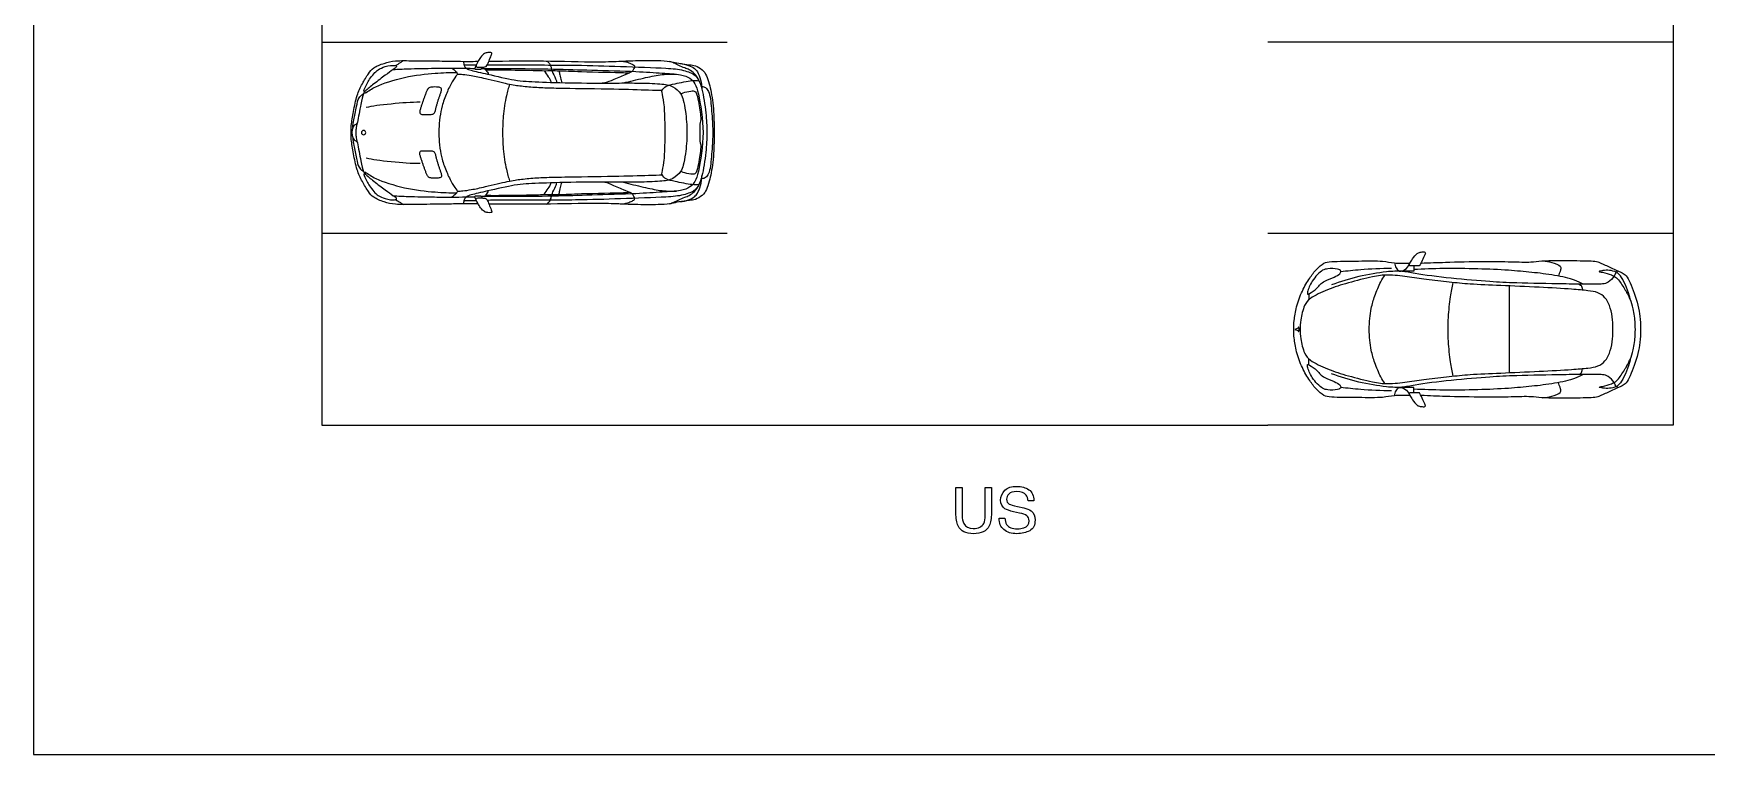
# Model space of a CAD drawing. Header units: millimetres. Extents: x 0 to 183, y -1 to 139.
# Drawn here: x 0.18 to 22.83, y 46.47 to 56.23 of the extents above; entities that cross this region are included whole.
import ezdxf

# ---------------------------------------------------------------- set-up
doc = ezdxf.new("R2010")
doc.units = ezdxf.units.MM
for name, color, linetype, true_color in [('AG-DIAGRAM', 7, 'Continuous', 0xfecc66), ('AG-LAYOUT', 7, 'Continuous', 0x66ccff), ('AG-TRANSPORT', 7, 'Continuous', 0x66ffff), ('N-TEXT', 7, 'Continuous', 0xcccccc), ('X-VPRT', 6, 'Continuous', 0xff00ff)]:
    doc.layers.add(name, color=color, linetype=linetype, true_color=true_color)

msp = doc.modelspace()

# ---------------------------------------------------------------- linework, layer by layer
at = {"layer": 'AG-DIAGRAM'}
msp.add_lwpolyline([(9.574, 50.93), (16.889, 50.93)], dxfattribs=at)
at = {"layer": 'AG-LAYOUT'}
for p, q in [((4.087, 58.702), (4.087, 56.111)), ((22.375, 58.702), (22.375, 56.111)), ((4.087, 56.111), (4.087, 53.521)), ((4.087, 56.111), (9.574, 56.111)), ((22.375, 56.111), (16.889, 56.111)), ((22.375, 56.111), (22.375, 53.521)), ((4.087, 53.521), (4.087, 50.93)), ((9.574, 53.521), (4.087, 53.521)), ((22.375, 53.521), (16.889, 53.521)), ((22.375, 53.521), (22.375, 50.93)), ((4.087, 50.93), (9.574, 50.93)), ((22.375, 50.93), (16.889, 50.93))]:
    msp.add_line(p, q, dxfattribs=at)
at = {"layer": 'AG-TRANSPORT'}
for points in [[(18.867, 53.083), (18.867, 53.011), (18.651, 53.011)], [(20.16, 51.639), (20.16, 52.225), (20.16, 52.812)], [(17.302, 52.239), (17.254, 52.225)], [(17.254, 52.225), (17.302, 52.211)], [(18.867, 51.367), (18.867, 51.439), (18.651, 51.439)]]:
    msp.add_lwpolyline(points, dxfattribs=at)
for start, end in [(0, 180), (180, 0)]:
    msp.add_arc((4.653, 54.887), 0.0294, start, end, dxfattribs=at)
for points, knots in [([(6.178, 55.804), (6.175, 55.796), (6.173, 55.779), (6.189, 55.77), (6.253, 55.77), (6.277, 55.773), (6.313, 55.778), (6.332, 55.811), (6.356, 55.877), (6.385, 55.94), (6.392, 55.963), (6.372, 55.971), (6.33, 55.971), (6.285, 55.959), (6.235, 55.908), (6.2, 55.851), (6.194, 55.835), (6.16, 55.766), (6.156, 55.754), (6.163, 55.745)], [0.715062, 0.715062, 0.715062, 0.715062, 0.883101, 1.007976, 1.268906, 1.442012, 1.631477, 1.822469, 2.105561, 2.386023, 2.527924, 2.663049, 2.877487, 3.101801, 3.385128, 3.648654, 3.797956, 4.083934, 4.21726, 4.21726, 4.21726, 4.21726]), ([(4.482, 54.887), (4.482, 54.919), (4.483, 54.987), (4.516, 55.176), (4.558, 55.39), (4.631, 55.546), (4.715, 55.685), (4.784, 55.769), (4.933, 55.829), (5.089, 55.864), (5.339, 55.857), (5.681, 55.857), (5.929, 55.85), (6.112, 55.85), (6.201, 55.851)], [0, 0, 0, 0, 0.31317, 0.749157, 1.220198, 1.637784, 2.035792, 2.361968, 2.751553, 3.151136, 3.650507, 4.238154, 4.740912, 5.258968, 5.258968, 5.258968, 5.258968]), ([(5.054, 55.74), (5.018, 55.715), (4.945, 55.663), (4.796, 55.549), (4.678, 55.454), (4.646, 55.412), (4.613, 55.264), (4.57, 55.031), (4.549, 54.943), (4.548, 54.904), (4.549, 54.887)], [2.959773, 2.959773, 2.959773, 2.959773, 3.324551, 3.765566, 4.148461, 4.366517, 4.750607, 5.246898, 5.544986, 5.775267, 5.775267, 5.775267, 5.775267]), ([(4.68, 55.451), (4.675, 55.448), (4.665, 55.444), (4.658, 55.444), (4.653, 55.455), (4.67, 55.492), (4.705, 55.562), (4.743, 55.626), (4.807, 55.702), (4.847, 55.74), (4.96, 55.793), (5.056, 55.799), (5.094, 55.792), (5.105, 55.777), (5.069, 55.749), (5.054, 55.74)], [0.076448, 0.076448, 0.076448, 0.076448, 0.169912, 0.254035, 0.345026, 0.545478, 0.82381, 1.102629, 1.409875, 1.656542, 1.998436, 2.479135, 2.615945, 2.7207, 2.959773, 2.959773, 2.959773, 2.959773]), ([(5.054, 55.74), (5.122, 55.744), (5.253, 55.751), (5.617, 55.758), (5.833, 55.759), (6.034, 55.757), (6.115, 55.756), (6.156, 55.755)], [0, 0, 0, 0, 0.449799, 1.047318, 1.526688, 1.965432, 2.310143, 2.310143, 2.310143, 2.310143]), ([(5.085, 55.793), (5.108, 55.806), (5.151, 55.834), (5.177, 55.851), (5.19, 55.86)], [0, 0, 0, 0, 0.2780271, 0.4945497, 0.4945497, 0.4945497, 0.4945497]), ([(5.843, 55.758), (5.863, 55.748), (5.897, 55.718), (5.917, 55.699), (5.924, 55.676), (5.91, 55.661), (5.843, 55.567), (5.775, 55.424), (5.711, 55.246), (5.684, 55.106), (5.67, 54.939), (5.672, 54.904), (5.672, 54.887)], [0, 0, 0, 0, 0.259849, 0.429993, 0.579219, 0.69615, 1.021832, 1.434575, 1.865112, 2.256044, 2.655661, 2.882585, 2.882585, 2.882585, 2.882585]), ([(6.001, 55.851), (6.002, 55.839), (6.005, 55.817), (6.023, 55.776), (6.047, 55.748), (6.119, 55.725), (6.335, 55.675), (6.695, 55.594), (6.854, 55.58), (7.254, 55.561), (7.796, 55.555), (8.143, 55.558), (8.372, 55.558), (8.661, 55.55), (8.84, 55.524), (8.948, 55.418), (8.982, 55.324), (9.013, 55.167), (9.029, 54.982), (9.028, 54.887)], [0, 0, 0, 0, 0.184261, 0.392413, 0.575799, 0.833104, 1.310419, 1.917921, 2.320885, 2.941993, 3.695454, 4.279483, 4.758598, 5.294378, 5.718211, 6.088209, 6.397173, 6.793689, 7.328757, 7.328757, 7.328757, 7.328757]), ([(6.011, 55.806), (6.041, 55.805), (6.095, 55.805), (6.153, 55.804), (6.178, 55.804)], [0.4540425, 0.4540425, 0.4540425, 0.4540425, 0.6006227, 0.7150624, 0.7150624, 0.7150624, 0.7150624]), ([(6.236, 55.745), (6.238, 55.744), (6.242, 55.745), (6.25, 55.752), (6.251, 55.764), (6.251, 55.771)], [4.4870223, 4.4870223, 4.4870223, 4.4870223, 4.5782335, 4.6778283, 4.8018156, 4.8018156, 4.8018156, 4.8018156]), ([(6.248, 55.753), (6.377, 55.753), (6.623, 55.754), (7.237, 55.749), (7.728, 55.731), (8.33, 55.718), (8.679, 55.69), (8.935, 55.68), (9.072, 55.632), (9.146, 55.544), (9.192, 55.401), (9.245, 55.061), (9.246, 54.887)], [0.006545, 0.006545, 0.006545, 0.006545, 0.609149, 1.383577, 2.105261, 2.875347, 3.475055, 3.972617, 4.342592, 4.659921, 5.043789, 5.767616, 5.767616, 5.767616, 5.767616]), ([(6.282, 55.753), (6.292, 55.745), (6.309, 55.729), (6.34, 55.693), (6.339, 55.675)], [0, 0, 0, 0, 0.2456328, 0.5252418, 0.5252418, 0.5252418, 0.5252418]), ([(6.302, 55.735), (6.402, 55.735), (6.583, 55.736), (6.985, 55.728), (7.059, 55.725), (7.095, 55.724)], [0, 0, 0, 0, 0.546078, 1.166536, 1.498374, 1.498374, 1.498374, 1.498374]), ([(6.327, 55.803), (6.434, 55.803), (6.798, 55.801), (7.529, 55.802), (8.101, 55.783), (8.733, 55.762), (8.968, 55.741), (9.145, 55.673), (9.193, 55.589), (9.239, 55.469), (9.292, 55.145), (9.297, 54.976), (9.296, 54.887)], [0.924187, 0.924187, 0.924187, 0.924187, 1.359724, 2.276489, 3.058819, 3.840129, 4.332731, 4.749081, 5.037903, 5.393837, 5.961364, 6.478294, 6.478294, 6.478294, 6.478294]), ([(6.348, 55.853), (6.595, 55.856), (7.064, 55.86), (7.786, 55.84), (8.099, 55.851), (8.361, 55.863), (8.668, 55.865), (8.824, 55.846), (8.915, 55.824), (9.064, 55.803), (9.142, 55.796), (9.243, 55.741), (9.298, 55.655), (9.335, 55.539), (9.387, 55.293), (9.397, 54.997), (9.398, 54.923), (9.399, 54.887)], [0, 0, 0, 0, 0.859617, 1.703194, 2.256197, 2.76668, 3.32231, 3.712008, 4.019643, 4.4017, 4.686773, 5.014551, 5.328015, 5.669825, 6.179207, 6.722529, 7.051928, 7.051928, 7.051928, 7.051928]), ([(7.095, 55.724), (7.162, 55.725), (7.309, 55.726), (7.581, 55.71), (8.169, 55.7), (8.223, 55.695), (8.25, 55.694)], [1.498374, 1.498374, 1.498374, 1.498374, 1.944858, 2.496676, 3.250869, 3.538914, 3.538914, 3.538914, 3.538914]), ([(7.095, 55.724), (7.115, 55.697), (7.149, 55.644), (7.186, 55.59), (7.188, 55.573), (7.189, 55.566)], [0, 0, 0, 0, 0.3162138, 0.5658929, 0.7151934, 0.7151934, 0.7151934, 0.7151934]), ([(7.124, 55.854), (7.132, 55.852), (7.15, 55.848), (7.189, 55.789), (7.195, 55.738), (7.203, 55.716), (7.215, 55.69), (7.261, 55.596), (7.263, 55.58), (7.263, 55.569), (7.263, 55.564)], [0, 0, 0, 0, 0.157735, 0.418319, 0.647088, 0.788597, 0.963266, 1.285412, 1.416377, 1.537438, 1.537438, 1.537438, 1.537438]), ([(7.298, 55.724), (7.301, 55.705), (7.308, 55.671), (7.323, 55.593), (7.33, 55.573), (7.333, 55.562)], [0, 0, 0, 0, 0.2370934, 0.5132617, 0.6943625, 0.6943625, 0.6943625, 0.6943625]), ([(9.19, 55.589), (9.177, 55.623), (9.138, 55.686), (9.062, 55.738), (8.999, 55.761), (8.916, 55.794), (8.855, 55.829), (8.817, 55.842), (8.799, 55.848)], [7.395575, 7.395575, 7.395575, 7.395575, 7.726418, 8.024297, 8.283949, 8.581881, 8.849816, 9.08905, 9.08905, 9.08905, 9.08905]), ([(8.933, 55.823), (8.974, 55.819), (9.051, 55.799), (9.131, 55.759), (9.174, 55.707), (9.22, 55.601), (9.229, 55.514), (9.232, 55.47)], [0, 0, 0, 0, 0.350791, 0.650805, 0.892992, 1.228402, 1.593476, 1.593476, 1.593476, 1.593476]), ([(4.671, 55.418), (4.718, 55.451), (4.818, 55.52), (5.212, 55.651), (5.616, 55.693), (5.816, 55.701), (5.913, 55.701)], [0, 0, 0, 0, 0.416445, 1.054475, 1.700668, 2.241822, 2.241822, 2.241822, 2.241822]), ([(5.921, 55.677), (5.946, 55.677), (5.999, 55.676), (6.118, 55.657), (6.299, 55.62), (6.598, 55.546), (6.699, 55.528), (6.896, 55.504), (7.113, 55.493), (7.383, 55.486), (8.037, 55.479), (8.486, 55.465), (8.646, 55.46), (8.693, 55.459)], [0, 0, 0, 0, 0.276688, 0.615201, 1.060592, 1.612504, 1.942861, 2.378103, 2.843005, 3.364562, 4.183329, 4.870194, 5.303436, 5.303436, 5.303436, 5.303436]), ([(6.629, 55.541), (6.612, 55.489), (6.579, 55.385), (6.538, 55.102), (6.534, 54.96), (6.533, 54.887)], [0, 0, 0, 0, 0.405222, 0.933687, 1.403433, 1.403433, 1.403433, 1.403433]), ([(8.168, 55.558), (8.258, 55.582), (8.438, 55.622), (8.665, 55.676), (8.813, 55.68), (8.886, 55.678)], [0, 0, 0, 0, 0.528492, 1.011124, 1.478162, 1.478162, 1.478162, 1.478162]), ([(8.733, 54.887), (8.733, 54.945), (8.731, 55.062), (8.725, 55.281), (8.691, 55.424), (8.687, 55.461), (8.75, 55.528), (8.868, 55.546), (9.093, 55.597), (9.154, 55.592), (9.19, 55.589)], [4.544525, 4.544525, 4.544525, 4.544525, 4.964104, 5.440801, 5.814516, 5.996036, 6.272631, 6.627456, 7.107094, 7.395575, 7.395575, 7.395575, 7.395575]), ([(9.228, 55.51), (9.246, 55.509), (9.285, 55.501), (9.328, 55.438), (9.35, 55.336), (9.373, 55.069), (9.377, 54.95), (9.377, 54.887)], [0, 0, 0, 0, 0.231373, 0.491376, 0.815053, 1.329369, 1.764655, 1.764655, 1.764655, 1.764655]), ([(4.506, 54.957), (4.51, 54.996), (4.517, 55.06), (4.556, 55.236), (4.58, 55.357), (4.63, 55.396), (4.645, 55.408), (4.653, 55.414)], [0, 0, 0, 0, 0.311916, 0.739006, 1.089342, 1.326387, 1.493705, 1.493705, 1.493705, 1.493705]), ([(4.688, 55.23), (4.736, 55.24), (4.825, 55.259), (5.24, 55.299), (5.354, 55.301), (5.416, 55.302)], [0, 0, 0, 0, 0.381624, 1.014307, 1.445423, 1.445423, 1.445423, 1.445423]), ([(8.947, 55.405), (8.957, 55.412), (8.975, 55.431), (9.08, 55.45), (9.14, 55.454), (9.168, 55.391), (9.191, 55.282), (9.22, 55.074), (9.212, 55.043), (9.199, 55.001), (9.202, 54.95), (9.201, 54.908), (9.201, 54.887)], [0, 0, 0, 0, 0.192723, 0.51675, 0.751213, 0.984838, 1.338061, 1.790915, 1.968741, 2.167465, 2.39505, 2.648248, 2.648248, 2.648248, 2.648248]), ([(6.201, 53.922), (6.112, 53.923), (5.929, 53.923), (5.681, 53.916), (5.339, 53.916), (5.089, 53.909), (4.933, 53.944), (4.784, 54.004), (4.715, 54.088), (4.631, 54.227), (4.558, 54.383), (4.516, 54.597), (4.483, 54.786), (4.482, 54.854), (4.482, 54.887)], [-5.258968, -5.258968, -5.258968, -5.258968, -4.740912, -4.238154, -3.650507, -3.151136, -2.751553, -2.361968, -2.035792, -1.637784, -1.220198, -0.749157, -0.31317, 0, 0, 0, 0]), ([(4.565, 55.015), (4.559, 55.008), (4.546, 54.995), (4.516, 54.983), (4.495, 54.945), (4.495, 54.887)], [-0.7832849, -0.7832849, -0.7832849, -0.7832849, -0.6178044, -0.4443146, 0, 0, 0, 0]), ([(4.495, 54.887), (4.495, 54.828), (4.516, 54.79), (4.546, 54.778), (4.559, 54.765), (4.565, 54.758)], [0, 0, 0, 0, 0.4443146, 0.6178044, 0.7832849, 0.7832849, 0.7832849, 0.7832849]), ([(4.506, 54.816), (4.51, 54.777), (4.517, 54.713), (4.556, 54.537), (4.58, 54.417), (4.63, 54.378), (4.645, 54.365), (4.653, 54.359)], [0, 0, 0, 0, 0.311916, 0.739006, 1.089342, 1.326387, 1.493705, 1.493705, 1.493705, 1.493705]), ([(4.549, 54.887), (4.548, 54.869), (4.549, 54.83), (4.57, 54.742), (4.613, 54.509), (4.646, 54.362), (4.678, 54.319), (4.796, 54.224), (4.945, 54.11), (5.018, 54.059), (5.054, 54.033)], [5.775267, 5.775267, 5.775267, 5.775267, 6.005548, 6.303636, 6.799926, 7.184016, 7.402072, 7.784968, 8.225982, 8.590761, 8.590761, 8.590761, 8.590761]), ([(5.672, 54.887), (5.672, 54.869), (5.67, 54.834), (5.684, 54.668), (5.711, 54.527), (5.775, 54.349), (5.843, 54.207), (5.91, 54.112), (5.924, 54.097), (5.917, 54.074), (5.897, 54.055), (5.863, 54.026), (5.843, 54.015)], [2.882585, 2.882585, 2.882585, 2.882585, 3.10951, 3.509127, 3.900059, 4.330596, 4.743339, 5.069021, 5.185952, 5.335178, 5.505322, 5.765171, 5.765171, 5.765171, 5.765171]), ([(9.028, 54.887), (9.029, 54.791), (9.013, 54.607), (8.982, 54.449), (8.948, 54.355), (8.84, 54.249), (8.661, 54.223), (8.372, 54.215), (8.143, 54.215), (7.796, 54.218), (7.254, 54.212), (6.854, 54.193), (6.695, 54.179), (6.335, 54.098), (6.119, 54.048), (6.047, 54.025), (6.023, 53.997), (6.005, 53.956), (6.002, 53.934), (6.001, 53.923)], [7.328757, 7.328757, 7.328757, 7.328757, 7.863824, 8.26034, 8.569304, 8.939302, 9.363135, 9.898915, 10.37803, 10.962059, 11.71552, 12.336628, 12.739592, 13.347094, 13.824409, 14.081714, 14.2651, 14.473252, 14.657513, 14.657513, 14.657513, 14.657513]), ([(9.246, 54.887), (9.245, 54.712), (9.192, 54.372), (9.146, 54.229), (9.072, 54.141), (8.935, 54.093), (8.679, 54.083), (8.33, 54.055), (7.728, 54.042), (7.237, 54.024), (6.623, 54.02), (6.377, 54.02), (6.248, 54.02)], [5.767616, 5.767616, 5.767616, 5.767616, 6.491444, 6.875312, 7.19264, 7.562616, 8.060178, 8.659886, 9.429971, 10.151656, 10.926084, 11.528687, 11.528687, 11.528687, 11.528687]), ([(9.296, 54.887), (9.297, 54.798), (9.292, 54.629), (9.239, 54.304), (9.193, 54.184), (9.145, 54.1), (8.968, 54.032), (8.733, 54.011), (8.101, 53.99), (7.529, 53.971), (6.798, 53.972), (6.434, 53.971), (6.327, 53.97)], [6.478294, 6.478294, 6.478294, 6.478294, 6.995224, 7.562751, 7.918685, 8.207507, 8.623857, 9.11646, 9.897769, 10.680099, 11.596864, 12.032401, 12.032401, 12.032401, 12.032401]), ([(9.399, 54.887), (9.398, 54.85), (9.397, 54.776), (9.387, 54.48), (9.335, 54.235), (9.298, 54.118), (9.243, 54.032), (9.142, 53.977), (9.064, 53.97), (8.915, 53.95), (8.824, 53.927), (8.668, 53.908), (8.361, 53.91), (8.099, 53.922), (7.786, 53.933), (7.064, 53.914), (6.595, 53.918), (6.348, 53.92)], [7.051928, 7.051928, 7.051928, 7.051928, 7.381326, 7.924649, 8.434031, 8.77584, 9.089305, 9.417083, 9.702155, 10.084212, 10.391847, 10.781546, 11.337175, 11.847658, 12.400662, 13.244238, 14.103855, 14.103855, 14.103855, 14.103855]), ([(6.533, 54.887), (6.534, 54.813), (6.538, 54.671), (6.579, 54.388), (6.612, 54.284), (6.629, 54.232)], [1.403433, 1.403433, 1.403433, 1.403433, 1.873179, 2.401645, 2.806867, 2.806867, 2.806867, 2.806867]), ([(9.19, 54.184), (9.154, 54.181), (9.093, 54.176), (8.868, 54.228), (8.75, 54.245), (8.687, 54.312), (8.691, 54.35), (8.725, 54.492), (8.731, 54.712), (8.733, 54.828), (8.733, 54.887)], [1.693475, 1.693475, 1.693475, 1.693475, 1.981956, 2.461594, 2.81642, 3.093014, 3.274534, 3.648249, 4.124947, 4.544525, 4.544525, 4.544525, 4.544525]), ([(9.201, 54.887), (9.201, 54.865), (9.202, 54.823), (9.199, 54.772), (9.212, 54.731), (9.22, 54.699), (9.191, 54.491), (9.168, 54.382), (9.14, 54.319), (9.08, 54.324), (8.975, 54.343), (8.957, 54.361), (8.947, 54.369)], [2.648248, 2.648248, 2.648248, 2.648248, 2.901445, 3.12903, 3.327754, 3.50558, 3.958434, 4.311657, 4.545283, 4.779745, 5.103772, 5.296495, 5.296495, 5.296495, 5.296495]), ([(9.377, 54.887), (9.377, 54.823), (9.373, 54.704), (9.35, 54.437), (9.328, 54.335), (9.285, 54.272), (9.246, 54.264), (9.228, 54.263)], [1.764655, 1.764655, 1.764655, 1.764655, 2.19994, 2.714256, 3.037933, 3.297937, 3.529309, 3.529309, 3.529309, 3.529309]), ([(4.671, 54.355), (4.718, 54.322), (4.818, 54.253), (5.212, 54.123), (5.616, 54.08), (5.816, 54.072), (5.913, 54.072)], [0, 0, 0, 0, 0.416445, 1.054475, 1.700668, 2.241822, 2.241822, 2.241822, 2.241822]), ([(4.688, 54.543), (4.736, 54.534), (4.825, 54.514), (5.24, 54.474), (5.354, 54.472), (5.416, 54.471)], [0, 0, 0, 0, 0.381624, 1.014307, 1.445423, 1.445423, 1.445423, 1.445423]), ([(4.68, 54.322), (4.675, 54.325), (4.665, 54.33), (4.658, 54.329), (4.653, 54.318), (4.67, 54.281), (4.705, 54.211), (4.743, 54.148), (4.807, 54.071), (4.847, 54.033), (4.96, 53.98), (5.056, 53.974), (5.094, 53.981), (5.105, 53.996), (5.069, 54.024), (5.054, 54.033)], [0.076448, 0.076448, 0.076448, 0.076448, 0.169912, 0.254035, 0.345026, 0.545478, 0.82381, 1.102629, 1.409875, 1.656542, 1.998436, 2.479135, 2.615945, 2.7207, 2.959773, 2.959773, 2.959773, 2.959773]), ([(5.921, 54.096), (5.946, 54.096), (5.999, 54.097), (6.118, 54.116), (6.299, 54.153), (6.598, 54.227), (6.699, 54.245), (6.896, 54.269), (7.113, 54.281), (7.383, 54.287), (8.037, 54.295), (8.486, 54.308), (8.646, 54.314), (8.693, 54.315)], [0, 0, 0, 0, 0.276688, 0.615201, 1.060592, 1.612504, 1.942861, 2.378103, 2.843005, 3.364562, 4.183329, 4.870194, 5.303436, 5.303436, 5.303436, 5.303436]), ([(7.095, 54.05), (7.115, 54.076), (7.149, 54.129), (7.186, 54.183), (7.188, 54.2), (7.189, 54.207)], [1.4983737, 1.4983737, 1.4983737, 1.4983737, 1.8145875, 2.0642666, 2.2135672, 2.2135672, 2.2135672, 2.2135672]), ([(7.124, 53.919), (7.132, 53.921), (7.15, 53.925), (7.189, 53.985), (7.195, 54.036), (7.203, 54.057), (7.215, 54.083), (7.261, 54.177), (7.263, 54.193), (7.263, 54.204), (7.263, 54.209)], [0, 0, 0, 0, 0.157735, 0.418319, 0.647088, 0.788597, 0.963266, 1.285412, 1.416377, 1.537438, 1.537438, 1.537438, 1.537438]), ([(7.298, 54.05), (7.301, 54.068), (7.308, 54.103), (7.323, 54.18), (7.33, 54.201), (7.333, 54.211)], [0, 0, 0, 0, 0.2370934, 0.5132617, 0.6943625, 0.6943625, 0.6943625, 0.6943625]), ([(8.168, 54.215), (8.258, 54.192), (8.438, 54.151), (8.665, 54.097), (8.813, 54.093), (8.886, 54.095)], [0, 0, 0, 0, 0.528492, 1.011124, 1.478162, 1.478162, 1.478162, 1.478162]), ([(8.799, 53.925), (8.817, 53.931), (8.855, 53.944), (8.916, 53.979), (8.999, 54.012), (9.062, 54.035), (9.138, 54.087), (9.177, 54.15), (9.19, 54.184)], [0, 0, 0, 0, 0.239235, 0.50717, 0.805102, 1.064753, 1.362633, 1.693475, 1.693475, 1.693475, 1.693475]), ([(8.933, 53.951), (8.974, 53.955), (9.051, 53.974), (9.131, 54.014), (9.174, 54.066), (9.22, 54.172), (9.229, 54.259), (9.232, 54.303)], [0, 0, 0, 0, 0.350791, 0.650805, 0.892992, 1.228402, 1.593476, 1.593476, 1.593476, 1.593476]), ([(5.054, 54.033), (5.122, 54.029), (5.253, 54.022), (5.617, 54.015), (5.833, 54.014), (6.034, 54.016), (6.115, 54.017), (6.156, 54.018)], [2.959773, 2.959773, 2.959773, 2.959773, 3.409572, 4.007091, 4.486461, 4.925205, 5.269916, 5.269916, 5.269916, 5.269916]), ([(5.085, 53.98), (5.108, 53.967), (5.151, 53.94), (5.177, 53.922), (5.19, 53.913)], [0, 0, 0, 0, 0.2780271, 0.4945497, 0.4945497, 0.4945497, 0.4945497]), ([(6.011, 53.968), (6.041, 53.968), (6.095, 53.968), (6.153, 53.969), (6.178, 53.969)], [0.4540425, 0.4540425, 0.4540425, 0.4540425, 0.6006227, 0.7150624, 0.7150624, 0.7150624, 0.7150624]), ([(6.178, 53.969), (6.175, 53.977), (6.173, 53.994), (6.189, 54.004), (6.253, 54.003), (6.277, 54.001), (6.313, 53.995), (6.332, 53.962), (6.356, 53.897), (6.385, 53.833), (6.392, 53.81), (6.372, 53.803), (6.33, 53.802), (6.285, 53.814), (6.235, 53.865), (6.2, 53.923), (6.194, 53.938), (6.16, 54.007), (6.156, 54.019), (6.163, 54.029)], [0.715062, 0.715062, 0.715062, 0.715062, 0.883101, 1.007976, 1.268906, 1.442012, 1.631477, 1.822469, 2.105561, 2.386023, 2.527924, 2.663049, 2.877487, 3.101801, 3.385128, 3.648654, 3.797956, 4.083934, 4.21726, 4.21726, 4.21726, 4.21726]), ([(6.236, 54.029), (6.238, 54.029), (6.242, 54.028), (6.25, 54.021), (6.251, 54.01), (6.251, 54.003)], [4.4870223, 4.4870223, 4.4870223, 4.4870223, 4.5782335, 4.6778283, 4.8018156, 4.8018156, 4.8018156, 4.8018156]), ([(6.282, 54.02), (6.292, 54.029), (6.309, 54.044), (6.34, 54.08), (6.339, 54.099)], [0, 0, 0, 0, 0.2456328, 0.5252418, 0.5252418, 0.5252418, 0.5252418]), ([(6.302, 54.038), (6.402, 54.038), (6.583, 54.037), (6.985, 54.045), (7.059, 54.048), (7.095, 54.05)], [0, 0, 0, 0, 0.546078, 1.166536, 1.498374, 1.498374, 1.498374, 1.498374]), ([(7.095, 54.05), (7.162, 54.049), (7.309, 54.047), (7.581, 54.063), (8.169, 54.073), (8.223, 54.078), (8.25, 54.079)], [0, 0, 0, 0, 0.446484, 0.998302, 1.752496, 2.04054, 2.04054, 2.04054, 2.04054]), ([(18.931, 53.083), (18.894, 53.083), (18.857, 53.083), (18.824, 53.083), (18.813, 53.084), (18.797, 53.089), (18.817, 53.129), (18.85, 53.181), (18.906, 53.256), (18.949, 53.268), (19.005, 53.275), (19.023, 53.266), (19.021, 53.244), (18.988, 53.175), (18.962, 53.12), (18.948, 53.092)], [0.041452, 0.041452, 0.041452, 0.041452, 0.408784, 0.408784, 0.408784, 0.647399, 0.902257, 1.350336, 1.955262, 2.342431, 2.763277, 2.990344, 3.226584, 3.732169, 4.256195, 4.256195, 4.256195, 4.256195]), ([(18.813, 51.33), (18.734, 51.33), (18.596, 51.333), (18.439, 51.295), (18.12, 51.303), (17.761, 51.303), (17.647, 51.321), (17.545, 51.412), (17.453, 51.533), (17.35, 51.706), (17.274, 51.917), (17.244, 52.104), (17.241, 52.185), (17.241, 52.225), (17.241, 52.265), (17.244, 52.347), (17.274, 52.534), (17.35, 52.744), (17.453, 52.918), (17.545, 53.039), (17.647, 53.13), (17.761, 53.147), (18.12, 53.148), (18.439, 53.156), (18.596, 53.117), (18.734, 53.12), (18.813, 53.12)], [-17.384286, -17.384286, -17.384286, -17.384286, -16.609426, -15.879892, -14.843538, -13.7547, -13.156896, -12.517001, -11.806577, -10.99345, -10.127832, -9.345538, -8.719658, -8.719658, -8.719658, -8.093778, -7.311484, -6.445866, -5.632739, -4.922314, -4.28242, -3.684616, -2.595778, -1.559424, -0.82989, -0.05503, -0.05503, -0.05503, -0.05503]), ([(17.429, 52.733), (17.437, 52.768), (17.48, 52.887), (17.619, 53.031), (17.705, 53.046), (17.829, 53.051), (17.887, 53.015), (17.864, 52.969), (17.787, 52.93), (17.659, 52.88), (17.6, 52.837), (17.558, 52.779), (17.46, 52.71), (17.423, 52.694), (17.425, 52.717), (17.429, 52.733)], [0, 0, 0, 0, 0.731056, 1.547526, 1.998622, 2.666628, 3.085441, 3.432069, 3.966879, 4.651187, 5.132542, 5.619067, 6.25391, 6.542166, 6.871363, 6.871363, 6.871363, 6.871363]), ([(21.631, 53.014), (21.622, 53.011), (21.599, 53.002), (21.583, 52.939), (21.496, 52.854), (21.42, 52.833), (21.181, 52.834), (20.88, 52.84), (20.25, 52.849), (19.895, 52.87), (19.389, 52.91), (18.897, 52.973), (18.705, 53.017), (18.486, 53.007), (18.11, 52.945), (17.872, 52.871), (17.752, 52.825)], [0, 0, 0, 0, 0.312689, 0.762393, 1.376909, 1.880902, 2.728155, 3.760386, 5.182819, 6.288796, 7.616518, 8.880251, 9.629648, 10.453598, 11.571848, 12.696083, 12.696083, 12.696083, 12.696083]), ([(17.878, 53.006), (17.966, 53.018), (18.149, 53.039), (18.427, 53.054), (18.564, 53.051)], [0.020388, 0.020388, 0.020388, 0.020388, 0.951346, 2.116598, 2.116598, 2.116598, 2.116598]), ([(18.61, 53.123), (18.609, 53.1), (18.62, 53.055), (18.67, 52.999), (18.753, 53.028), (18.794, 53.078), (18.807, 53.108)], [0, 0, 0, 0, 0.476413, 0.939254, 1.439218, 2.001416, 2.001416, 2.001416, 2.001416]), ([(21.156, 52.835), (21.119, 52.856), (21.042, 52.901), (20.763, 52.962), (20.461, 52.997), (20.143, 53.027), (19.728, 53.045), (19.267, 53.05), (19.003, 53.041), (18.867, 53.034)], [0, 0, 0, 0, 0.646046, 1.600742, 2.612286, 3.62988, 4.800421, 6.034049, 7.173514, 7.173514, 7.173514, 7.173514]), ([(18.962, 53.121), (19.088, 53.126), (19.303, 53.134), (19.811, 53.146), (20.168, 53.141), (20.448, 53.131), (20.6, 53.155), (20.882, 53.158), (21.223, 53.153), (21.337, 53.146), (21.409, 53.117), (21.547, 53.05), (21.686, 52.992), (21.749, 52.953), (21.866, 52.707), (21.931, 52.409), (21.934, 52.297), (21.935, 52.225), (21.934, 52.153), (21.931, 52.041), (21.866, 51.743), (21.749, 51.498), (21.686, 51.459), (21.547, 51.4), (21.409, 51.333), (21.337, 51.304), (21.223, 51.297), (20.882, 51.293), (20.6, 51.296), (20.448, 51.319), (20.168, 51.309), (19.811, 51.305), (19.303, 51.316), (19.088, 51.324), (18.962, 51.33)], [-12.72119, -12.72119, -12.72119, -12.72119, -11.753926, -10.455281, -9.344977, -8.413743, -7.714264, -6.74431, -5.675796, -5.083367, -4.598335, -3.880282, -3.1678, -2.696792, -1.774782, -0.728823, 0, 0, 0, 0.728823, 1.774782, 2.696792, 3.1678, 3.880282, 4.598335, 5.083367, 5.675796, 6.74431, 7.714264, 8.413743, 9.344977, 10.455281, 11.753926, 12.72119, 12.72119, 12.72119, 12.72119]), ([(20.605, 53.151), (20.658, 53.148), (20.727, 53.137), (20.862, 53.084), (20.856, 53.043), (20.842, 52.997), (20.822, 52.946)], [0, 0, 0, 0, 0.57673, 1.188876, 1.554535, 2.135081, 2.135081, 2.135081, 2.135081]), ([(21.426, 53.02), (21.456, 53.024), (21.505, 53.028), (21.607, 53.005), (21.653, 52.963), (21.718, 52.881), (21.816, 52.583), (21.769, 52.68), (21.741, 52.739), (21.652, 52.877), (21.601, 52.934), (21.53, 52.967), (21.434, 52.997), (21.351, 53.007), (21.403, 53.016), (21.426, 53.02)], [0, 0, 0, 0, 0.562578, 1.116806, 1.512502, 2.152326, 3.040175, 3.4018, 3.913663, 4.640467, 5.128197, 5.536126, 6.218216, 6.618198, 7.036082, 7.036082, 7.036082, 7.036082]), ([(21.56, 52.225), (21.561, 52.236), (21.561, 52.258), (21.556, 52.402), (21.519, 52.545), (21.461, 52.658), (21.357, 52.731), (21.213, 52.75), (20.989, 52.771), (20.552, 52.795), (20.052, 52.817), (19.633, 52.833), (19.35, 52.863), (19.035, 52.9), (18.782, 52.936), (18.514, 52.97), (18.305, 52.94), (17.973, 52.854), (17.708, 52.772), (17.462, 52.654), (17.378, 52.555), (17.331, 52.351), (17.328, 52.268), (17.328, 52.225)], [17.891792, 17.891792, 17.891792, 17.891792, 18.211015, 18.883423, 19.600099, 20.233564, 20.858866, 21.532373, 22.382362, 23.582949, 24.888632, 26.054363, 27.021713, 28.031907, 28.959895, 29.883623, 30.720383, 31.769336, 32.755486, 33.682725, 34.327617, 35.132888, 35.783584, 35.783584, 35.783584, 35.783584]), ([(18.262, 52.225), (18.262, 52.319), (18.285, 52.509), (18.333, 52.671), (18.414, 52.87), (18.453, 52.929), (18.474, 52.959)], [-3.14125, -3.14125, -3.14125, -3.14125, -2.179696, -1.413878, -0.593042, 0, 0, 0, 0]), ([(19.331, 52.225), (19.331, 52.277), (19.332, 52.395), (19.358, 52.675), (19.384, 52.791), (19.399, 52.858)], [-2.489076, -2.489076, -2.489076, -2.489076, -1.772371, -0.822774, 0, 0, 0, 0]), ([(21.099, 52.836), (21.114, 52.83), (21.142, 52.811), (21.147, 52.773), (21.145, 52.756)], [0, 0, 0, 0, 0.3892369, 0.8014516, 0.8014516, 0.8014516, 0.8014516]), ([(17.446, 52.705), (17.445, 52.693), (17.444, 52.67), (17.444, 52.639), (17.444, 52.624)], [0, 0, 0, 0, 0.3396523, 0.7274045, 0.7274045, 0.7274045, 0.7274045]), ([(21.794, 51.817), (21.811, 51.862), (21.841, 51.944), (21.862, 52.125), (21.863, 52.175), (21.864, 52.225), (21.863, 52.275), (21.862, 52.325), (21.841, 52.506), (21.811, 52.588), (21.794, 52.634)], [-3.880377, -3.880377, -3.880377, -3.880377, -3.187464, -2.330906, -1.940189, -1.940189, -1.940189, -1.549471, -0.692914, 0, 0, 0, 0]), ([(17.316, 52.225), (17.316, 52.237), (17.314, 52.248), (17.31, 52.258), (17.307, 52.256), (17.303, 52.255), (17.299, 52.253)], [0.1719803, 0.1719803, 0.1719803, 0.1719803, 0.2625945, 0.2625945, 0.2625945, 0.3027875, 0.3027875, 0.3027875, 0.3027875]), ([(17.299, 52.197), (17.303, 52.196), (17.307, 52.194), (17.31, 52.192), (17.314, 52.202), (17.316, 52.213), (17.316, 52.225)], [-0.3027875, -0.3027875, -0.3027875, -0.3027875, -0.2625945, -0.2625945, -0.2625945, -0.1719803, -0.1719803, -0.1719803, -0.1719803]), ([(17.328, 52.225), (17.328, 52.182), (17.331, 52.099), (17.378, 51.896), (17.462, 51.797), (17.708, 51.678), (17.973, 51.596), (18.305, 51.511), (18.514, 51.48), (18.782, 51.514), (19.035, 51.55), (19.35, 51.587), (19.633, 51.618), (20.052, 51.634), (20.552, 51.656), (20.989, 51.679), (21.213, 51.7), (21.357, 51.719), (21.461, 51.793), (21.519, 51.905), (21.556, 52.048), (21.561, 52.193), (21.561, 52.215), (21.56, 52.225)], [35.783584, 35.783584, 35.783584, 35.783584, 36.434279, 37.23955, 37.884442, 38.811681, 39.797832, 40.846784, 41.683544, 42.607272, 43.535261, 44.545454, 45.512805, 46.678535, 47.984219, 49.184806, 50.034794, 50.708301, 51.333603, 51.967068, 52.683744, 53.356152, 53.675375, 53.675375, 53.675375, 53.675375]), ([(18.474, 51.492), (18.453, 51.521), (18.414, 51.58), (18.333, 51.779), (18.285, 51.942), (18.262, 52.131), (18.262, 52.225)], [-6.2825, -6.2825, -6.2825, -6.2825, -5.689457, -4.868622, -4.102803, -3.14125, -3.14125, -3.14125, -3.14125]), ([(19.399, 51.592), (19.384, 51.659), (19.358, 51.775), (19.332, 52.056), (19.331, 52.173), (19.331, 52.225)], [-4.978152, -4.978152, -4.978152, -4.978152, -4.155378, -3.205781, -2.489076, -2.489076, -2.489076, -2.489076]), ([(17.429, 51.718), (17.437, 51.682), (17.48, 51.563), (17.619, 51.42), (17.705, 51.404), (17.829, 51.399), (17.887, 51.435), (17.864, 51.482), (17.787, 51.52), (17.659, 51.57), (17.6, 51.614), (17.558, 51.671), (17.46, 51.74), (17.423, 51.756), (17.425, 51.734), (17.429, 51.718)], [0, 0, 0, 0, 0.731056, 1.547526, 1.998622, 2.666628, 3.085441, 3.432069, 3.966879, 4.651187, 5.132542, 5.619067, 6.25391, 6.542166, 6.871363, 6.871363, 6.871363, 6.871363]), ([(17.446, 51.746), (17.445, 51.757), (17.444, 51.781), (17.444, 51.811), (17.444, 51.826)], [0, 0, 0, 0, 0.3396523, 0.7274045, 0.7274045, 0.7274045, 0.7274045]), ([(21.099, 51.615), (21.114, 51.62), (21.142, 51.639), (21.147, 51.677), (21.145, 51.694)], [0, 0, 0, 0, 0.3892369, 0.8014516, 0.8014516, 0.8014516, 0.8014516]), ([(21.426, 51.431), (21.456, 51.426), (21.505, 51.422), (21.607, 51.445), (21.653, 51.488), (21.718, 51.569), (21.816, 51.868), (21.769, 51.77), (21.741, 51.712), (21.652, 51.573), (21.601, 51.516), (21.53, 51.483), (21.434, 51.454), (21.351, 51.443), (21.403, 51.434), (21.426, 51.431)], [0, 0, 0, 0, 0.562578, 1.116806, 1.512502, 2.152326, 3.040175, 3.4018, 3.913663, 4.640467, 5.128197, 5.536126, 6.218216, 6.618198, 7.036082, 7.036082, 7.036082, 7.036082]), ([(21.631, 51.436), (21.622, 51.44), (21.599, 51.449), (21.583, 51.512), (21.496, 51.596), (21.42, 51.617), (21.181, 51.616), (20.88, 51.61), (20.25, 51.601), (19.895, 51.581), (19.389, 51.541), (18.897, 51.478), (18.705, 51.434), (18.486, 51.443), (18.11, 51.505), (17.872, 51.58), (17.752, 51.625)], [0, 0, 0, 0, 0.312689, 0.762393, 1.376909, 1.880902, 2.728155, 3.760386, 5.182819, 6.288796, 7.616518, 8.880251, 9.629648, 10.453598, 11.571848, 12.696083, 12.696083, 12.696083, 12.696083]), ([(17.878, 51.444), (17.966, 51.432), (18.149, 51.412), (18.427, 51.396), (18.564, 51.399)], [0.020388, 0.020388, 0.020388, 0.020388, 0.951346, 2.116598, 2.116598, 2.116598, 2.116598]), ([(18.61, 51.327), (18.609, 51.35), (18.62, 51.396), (18.67, 51.452), (18.753, 51.423), (18.794, 51.372), (18.807, 51.343)], [0, 0, 0, 0, 0.476413, 0.939254, 1.439218, 2.001416, 2.001416, 2.001416, 2.001416]), ([(21.156, 51.615), (21.119, 51.594), (21.042, 51.549), (20.763, 51.489), (20.461, 51.453), (20.143, 51.424), (19.728, 51.405), (19.267, 51.401), (19.003, 51.409), (18.867, 51.416)], [0, 0, 0, 0, 0.646046, 1.600742, 2.612286, 3.62988, 4.800421, 6.034049, 7.173514, 7.173514, 7.173514, 7.173514]), ([(20.605, 51.3), (20.658, 51.302), (20.727, 51.314), (20.862, 51.367), (20.856, 51.407), (20.842, 51.453), (20.822, 51.504)], [0, 0, 0, 0, 0.57673, 1.188876, 1.554535, 2.135081, 2.135081, 2.135081, 2.135081]), ([(18.931, 51.367), (18.894, 51.367), (18.857, 51.367), (18.824, 51.367), (18.813, 51.367), (18.797, 51.362), (18.817, 51.322), (18.85, 51.269), (18.906, 51.194), (18.949, 51.182), (19.005, 51.176), (19.023, 51.184), (19.021, 51.206), (18.988, 51.275), (18.962, 51.33), (18.948, 51.358)], [0.041452, 0.041452, 0.041452, 0.041452, 0.408784, 0.408784, 0.408784, 0.647399, 0.902257, 1.350336, 1.955262, 2.342431, 2.763277, 2.990344, 3.226584, 3.732169, 4.256195, 4.256195, 4.256195, 4.256195])]:
    msp.add_open_spline(points, degree=3, knots=knots, dxfattribs=at)
for points, degree in [([(6.163, 55.745), (6.187, 55.745), (6.211, 55.745), (6.236, 55.745)], 3), ([(8.127, 55.853), (8.192, 55.847), (8.243, 55.832), (8.304, 55.805), (8.32, 55.791), (8.322, 55.776), (8.312, 55.756), (8.29, 55.712), (8.269, 55.701), (8.191, 55.669), (7.976, 55.577), (7.939, 55.561), (7.883, 55.557)], 3), ([(5.424, 55.216), (5.429, 55.23), (5.436, 55.256), (5.45, 55.296), (5.464, 55.336), (5.478, 55.375), (5.493, 55.415), (5.508, 55.453), (5.529, 55.492), (5.572, 55.503), (5.614, 55.504), (5.661, 55.503), (5.71, 55.495), (5.704, 55.445), (5.691, 55.406), (5.677, 55.366), (5.663, 55.327), (5.651, 55.287), (5.639, 55.246), (5.627, 55.206), (5.623, 55.162), (5.591, 55.133), (5.548, 55.132), (5.466, 55.131), (5.416, 55.131), (5.408, 55.177), (5.419, 55.203), (5.424, 55.216)], 3), ([(5.424, 54.557), (5.429, 54.544), (5.436, 54.517), (5.45, 54.477), (5.464, 54.437), (5.478, 54.398), (5.493, 54.358), (5.508, 54.32), (5.529, 54.281), (5.572, 54.271), (5.614, 54.269), (5.661, 54.27), (5.71, 54.278), (5.704, 54.328), (5.691, 54.367), (5.677, 54.407), (5.663, 54.446), (5.651, 54.487), (5.639, 54.527), (5.627, 54.567), (5.623, 54.611), (5.591, 54.64), (5.548, 54.642), (5.466, 54.642), (5.416, 54.642), (5.408, 54.596), (5.419, 54.57), (5.424, 54.557)], 3), ([(8.127, 53.92), (8.192, 53.926), (8.243, 53.941), (8.304, 53.968), (8.32, 53.982), (8.322, 53.997), (8.312, 54.017), (8.29, 54.061), (8.269, 54.072), (8.191, 54.104), (7.976, 54.196), (7.939, 54.212), (7.883, 54.217)], 3), ([(6.163, 54.029), (6.187, 54.029), (6.211, 54.029), (6.236, 54.029)], 3), ([(18.948, 53.092), (18.944, 53.083), (18.931, 53.083)], 2), ([(21.739, 52.738), (21.743, 52.731), (21.747, 52.723), (21.751, 52.716)], 3), ([(17.299, 52.253), (17.301, 52.249), (17.302, 52.244), (17.302, 52.239)], 3), ([(17.302, 52.211), (17.302, 52.206), (17.301, 52.202), (17.299, 52.197)], 3), ([(21.739, 51.712), (21.743, 51.72), (21.747, 51.727), (21.751, 51.734)], 3), ([(18.948, 51.358), (18.944, 51.367), (18.931, 51.367)], 2)]:
    msp.add_open_spline(points, degree=degree, dxfattribs=at)
at = {"layer": 'N-TEXT'}
for points in [[(12.668, 49.744), (12.668, 50.085), (12.752, 50.085)], [(12.752, 50.085), (12.752, 49.707)], [(13.064, 49.707), (13.064, 50.085), (13.149, 50.085), (13.149, 49.744)], [(13.501, 49.828), (13.586, 49.81)], [(13.725, 49.905), (13.645, 49.905)], [(13.255, 49.67), (13.332, 49.67)], [(13.531, 49.74), (13.446, 49.758)]]:
    msp.add_lwpolyline(points, dxfattribs=at)
for points in [[(13.274, 49.913), (13.274, 49.968), (13.292, 50.012), (13.332, 50.048)], [(13.332, 50.048), (13.369, 50.085), (13.424, 50.1), (13.494, 50.1)], [(13.494, 50.1), (13.556, 50.1), (13.611, 50.085), (13.656, 50.056)], [(13.656, 50.056), (13.7, 50.023), (13.725, 49.975), (13.725, 49.905)], [(13.332, 49.799), (13.292, 49.824), (13.274, 49.861), (13.274, 49.913)], [(13.384, 49.997), (13.362, 49.979), (13.354, 49.953), (13.354, 49.927)], [(13.354, 49.927), (13.354, 49.898), (13.365, 49.876), (13.391, 49.861)], [(13.49, 50.03), (13.443, 50.03), (13.406, 50.019), (13.384, 49.997)], [(13.391, 49.861), (13.406, 49.854), (13.443, 49.843), (13.501, 49.828)], [(13.619, 49.982), (13.593, 50.015), (13.553, 50.03), (13.49, 50.03)], [(13.645, 49.905), (13.641, 49.938), (13.634, 49.964), (13.619, 49.982)], [(12.697, 49.567), (12.679, 49.608), (12.668, 49.666), (12.668, 49.744)], [(12.752, 49.707), (12.752, 49.663), (12.76, 49.626), (12.778, 49.597)], [(12.778, 49.597), (12.8, 49.553), (12.844, 49.531), (12.903, 49.531)], [(12.903, 49.531), (12.973, 49.531), (13.02, 49.553), (13.046, 49.6)], [(13.046, 49.6), (13.057, 49.63), (13.064, 49.663), (13.064, 49.707)], [(13.149, 49.744), (13.149, 49.666), (13.138, 49.608), (13.119, 49.567)], [(13.318, 49.516), (13.274, 49.553), (13.252, 49.604), (13.255, 49.67)], [(13.446, 49.758), (13.395, 49.769), (13.354, 49.784), (13.332, 49.799)], [(13.332, 49.67), (13.332, 49.637), (13.343, 49.608), (13.354, 49.586)], [(13.63, 49.703), (13.608, 49.718), (13.575, 49.729), (13.531, 49.74)], [(13.586, 49.81), (13.63, 49.799), (13.659, 49.788), (13.685, 49.769)], [(13.586, 49.538), (13.637, 49.556), (13.659, 49.586), (13.659, 49.633)], [(13.659, 49.633), (13.659, 49.666), (13.652, 49.689), (13.63, 49.703)], [(13.74, 49.644), (13.74, 49.578), (13.718, 49.527), (13.667, 49.501)], [(13.685, 49.769), (13.722, 49.74), (13.74, 49.7), (13.74, 49.644)], [(12.906, 49.461), (12.804, 49.461), (12.734, 49.494), (12.697, 49.567)], [(13.119, 49.567), (13.083, 49.494), (13.013, 49.461), (12.906, 49.461)], [(13.494, 49.461), (13.421, 49.461), (13.362, 49.476), (13.318, 49.516)], [(13.354, 49.586), (13.384, 49.545), (13.432, 49.527), (13.501, 49.527)], [(13.667, 49.501), (13.619, 49.476), (13.56, 49.461), (13.494, 49.461)], [(13.501, 49.527), (13.534, 49.527), (13.56, 49.531), (13.586, 49.538)]]:
    msp.add_open_spline(points, degree=3, dxfattribs=at)
at = {"layer": 'X-VPRT'}
msp.add_lwpolyline([(0.184, 70.857), (0.184, 46.473), (48.952, 46.473), (48.952, 70.857)], close=True, dxfattribs=at)

doc.saveas('drawing.dxf')
